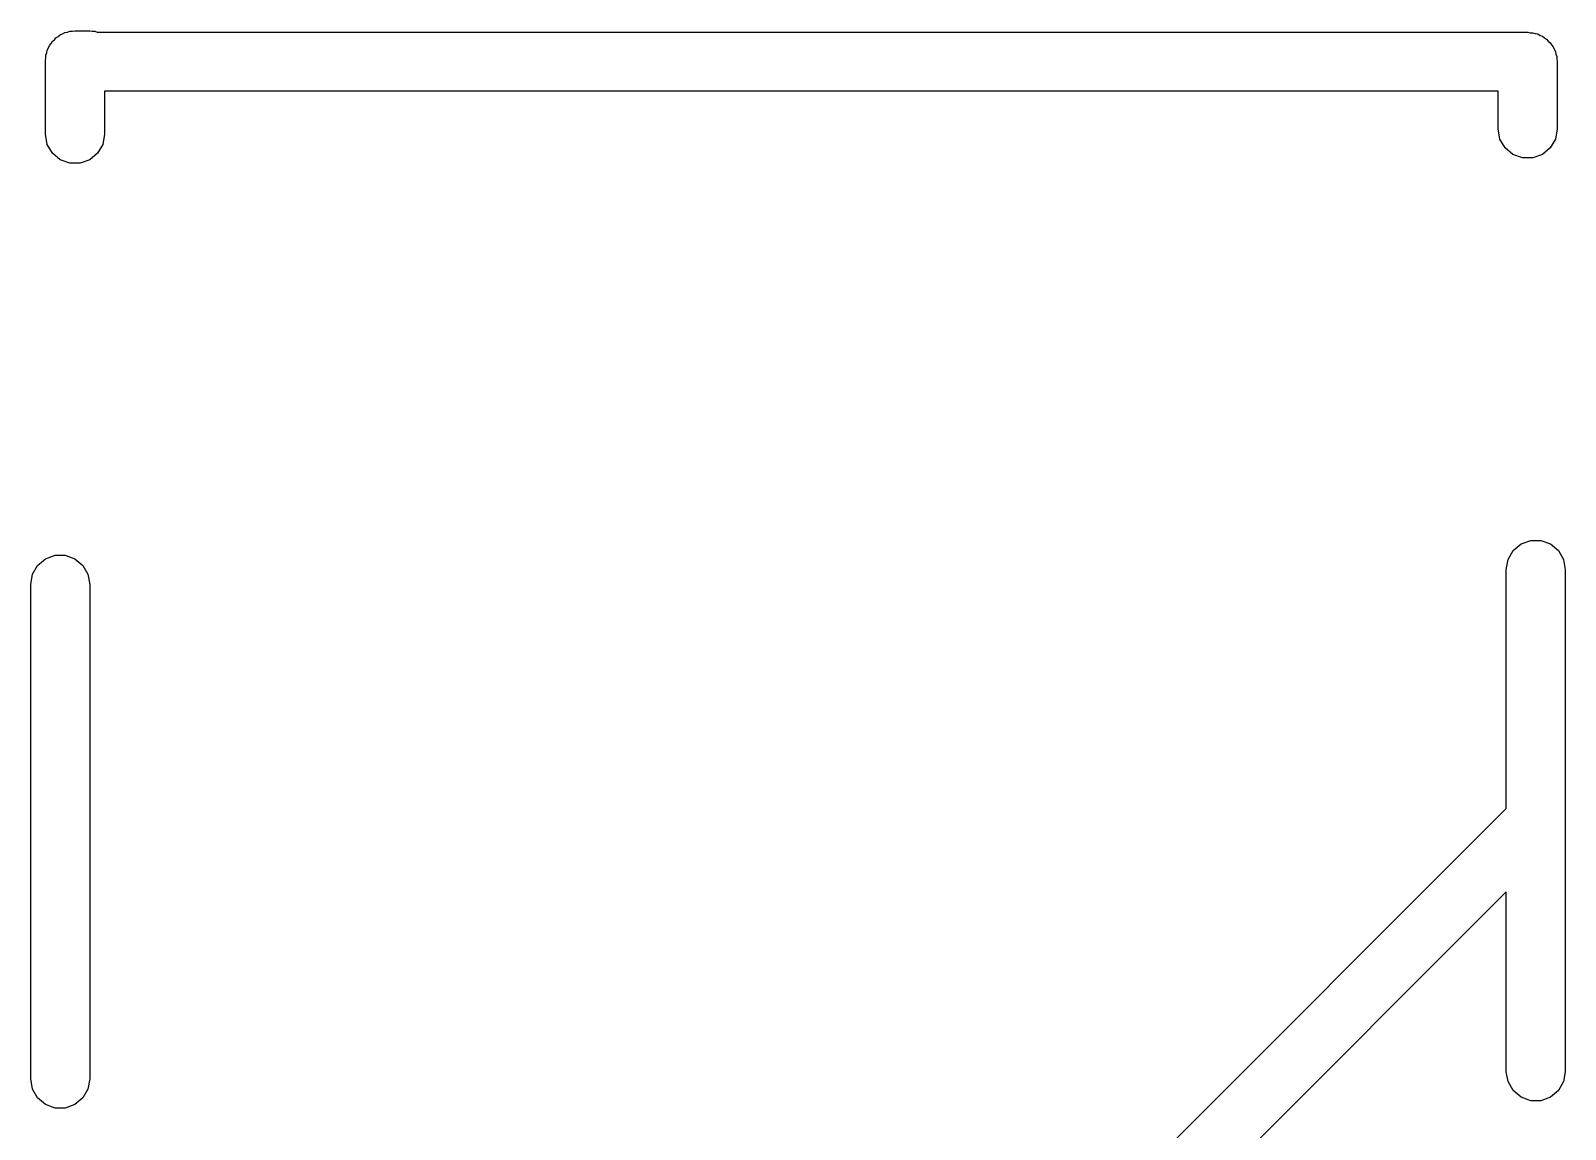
# Model space of a CAD drawing. Extents: x 0 to 102, y -163 to 0.
# Drawn here: x 43.66 to 48.94, y -157.06 to -153.28 of the extents above; entities that cross this region are included whole.
import ezdxf

# ---------------------------------------------------------------- set-up
doc = ezdxf.new("R2010")
doc.units = 0
doc.header["$MEASUREMENT"] = 0
doc.layers.add('BLACK', color=7, linetype='CONTINUOUS')

msp = doc.modelspace()

# ---------------------------------------------------------------- linework, layer by layer
at = {"layer": 'Black'}
for p, q in [((43.7285, -153.326), (43.733, -153.318)), ((43.733, -153.318), (43.7398, -153.313)), ((43.7398, -153.313), (43.7455, -153.306)), ((43.7455, -153.306), (43.7532, -153.302)), ((43.7532, -153.302), (43.76, -153.296)), ((43.76, -153.296), (43.7684, -153.293)), ((43.7684, -153.293), (43.7761, -153.288)), ((43.7761, -153.288), (43.7848, -153.287)), ((43.7848, -153.287), (43.7932, -153.284)), ((43.7932, -153.284), (43.802, -153.284)), ((43.802, -153.284), (43.8108, -153.282)), ((43.8108, -153.282), (43.8616, -153.282)), ((43.8616, -153.282), (43.8704, -153.284)), ((43.8704, -153.284), (43.8792, -153.284)), ((43.8792, -153.284), (43.8876, -153.287)), ((43.8876, -153.287), (43.8904, -153.287)), ((43.8904, -153.287), (48.8121, -153.287)), ((48.8121, -153.287), (48.8208, -153.289)), ((48.8208, -153.289), (48.8297, -153.289)), ((48.8297, -153.289), (48.8381, -153.292)), ((48.8381, -153.292), (48.8468, -153.293)), ((48.8468, -153.293), (48.8545, -153.298)), ((48.8545, -153.298), (48.8629, -153.301)), ((48.8629, -153.301), (48.8697, -153.307)), ((48.8697, -153.307), (48.8774, -153.311)), ((48.8774, -153.311), (48.8831, -153.318)), ((48.8831, -153.318), (48.8899, -153.324)), ((43.7107, -153.366), (43.7138, -153.358)), ((43.7107, -153.375), (43.7107, -153.366)), ((43.7138, -153.358), (43.7153, -153.349)), ((43.7153, -153.349), (43.7198, -153.341)), ((43.7198, -153.341), (43.7228, -153.333)), ((43.7228, -153.333), (43.7285, -153.326)), ((48.8899, -153.324), (48.8943, -153.331)), ((48.8943, -153.331), (48.9, -153.338)), ((48.9, -153.338), (48.9031, -153.346)), ((48.9031, -153.346), (48.9075, -153.354)), ((48.9075, -153.354), (48.9091, -153.363)), ((48.9091, -153.363), (48.9121, -153.371)), ((48.9121, -153.371), (48.9121, -153.38)), ((43.7092, -153.384), (43.7107, -153.375)), ((43.7092, -153.638), (43.7092, -153.384)), ((48.9121, -153.38), (48.9137, -153.389)), ((48.9137, -153.389), (48.9137, -153.62)), ((48.7105, -153.49), (43.9124, -153.49)), ((43.9124, -153.49), (43.9124, -153.638)), ((48.7105, -153.62), (48.7105, -153.49)), ((48.7166, -153.655), (48.7105, -153.62)), ((48.9137, -153.62), (48.9075, -153.655)), ((43.7153, -153.673), (43.7092, -153.638)), ((43.733, -153.703), (43.7153, -153.673)), ((43.9063, -153.673), (43.8886, -153.703)), ((43.9124, -153.638), (43.9063, -153.673)), ((48.7342, -153.685), (48.7166, -153.655)), ((48.7613, -153.708), (48.7342, -153.685)), ((48.8899, -153.685), (48.8629, -153.708)), ((48.9075, -153.655), (48.8899, -153.685)), ((43.76, -153.726), (43.733, -153.703)), ((43.7932, -153.738), (43.76, -153.726)), ((43.8284, -153.738), (43.7932, -153.738)), ((43.8616, -153.726), (43.8284, -153.738)), ((43.8886, -153.703), (43.8616, -153.726)), ((48.7944, -153.72), (48.7613, -153.708)), ((48.8297, -153.72), (48.7944, -153.72)), ((48.8629, -153.708), (48.8297, -153.72)), ((48.7622, -155.071), (48.7892, -155.048)), ((48.7892, -155.048), (48.8224, -155.036)), ((48.8224, -155.036), (48.8576, -155.036)), ((48.8576, -155.036), (48.8908, -155.048)), ((48.8908, -155.048), (48.9178, -155.071)), ((43.6822, -155.122), (43.7092, -155.099)), ((43.7092, -155.099), (43.7424, -155.087)), ((43.7424, -155.087), (43.7776, -155.087)), ((43.7776, -155.087), (43.8108, -155.099)), ((43.8108, -155.099), (43.8378, -155.122)), ((48.7384, -155.136), (48.7445, -155.102)), ((48.7445, -155.102), (48.7622, -155.071)), ((48.9178, -155.071), (48.9355, -155.102)), ((48.9355, -155.102), (48.9416, -155.136)), ((43.6584, -155.187), (43.6645, -155.152)), ((43.6645, -155.152), (43.6822, -155.122)), ((43.8378, -155.122), (43.8555, -155.152)), ((43.8555, -155.152), (43.8616, -155.187)), ((48.7384, -155.958), (48.7384, -155.136)), ((48.9416, -155.136), (48.9416, -156)), ((43.6584, -156.889), (43.6584, -155.187)), ((43.8616, -155.187), (43.8616, -156.889)), ((46.2282, -158.468), (48.7384, -155.958)), ((48.9416, -156), (48.9416, -156.864)), ((48.7384, -156.245), (46.4919, -158.492)), ((48.7384, -156.864), (48.7384, -156.245)), ((43.6645, -156.924), (43.6584, -156.889)), ((43.8616, -156.889), (43.8555, -156.924)), ((48.7445, -156.898), (48.7384, -156.864)), ((48.7622, -156.929), (48.7445, -156.898)), ((48.9355, -156.898), (48.9178, -156.929)), ((48.9416, -156.864), (48.9355, -156.898)), ((43.6822, -156.954), (43.6645, -156.924)), ((43.7092, -156.977), (43.6822, -156.954)), ((43.8378, -156.954), (43.8108, -156.977)), ((43.8555, -156.924), (43.8378, -156.954)), ((48.7892, -156.952), (48.7622, -156.929)), ((48.8224, -156.964), (48.7892, -156.952)), ((48.8908, -156.952), (48.8576, -156.964)), ((48.9178, -156.929), (48.8908, -156.952)), ((43.7424, -156.989), (43.7092, -156.977)), ((43.7776, -156.989), (43.7424, -156.989)), ((43.8108, -156.977), (43.7776, -156.989)), ((48.8576, -156.964), (48.8224, -156.964))]:
    msp.add_line(p, q, dxfattribs=at)

doc.saveas('drawing.dxf')
